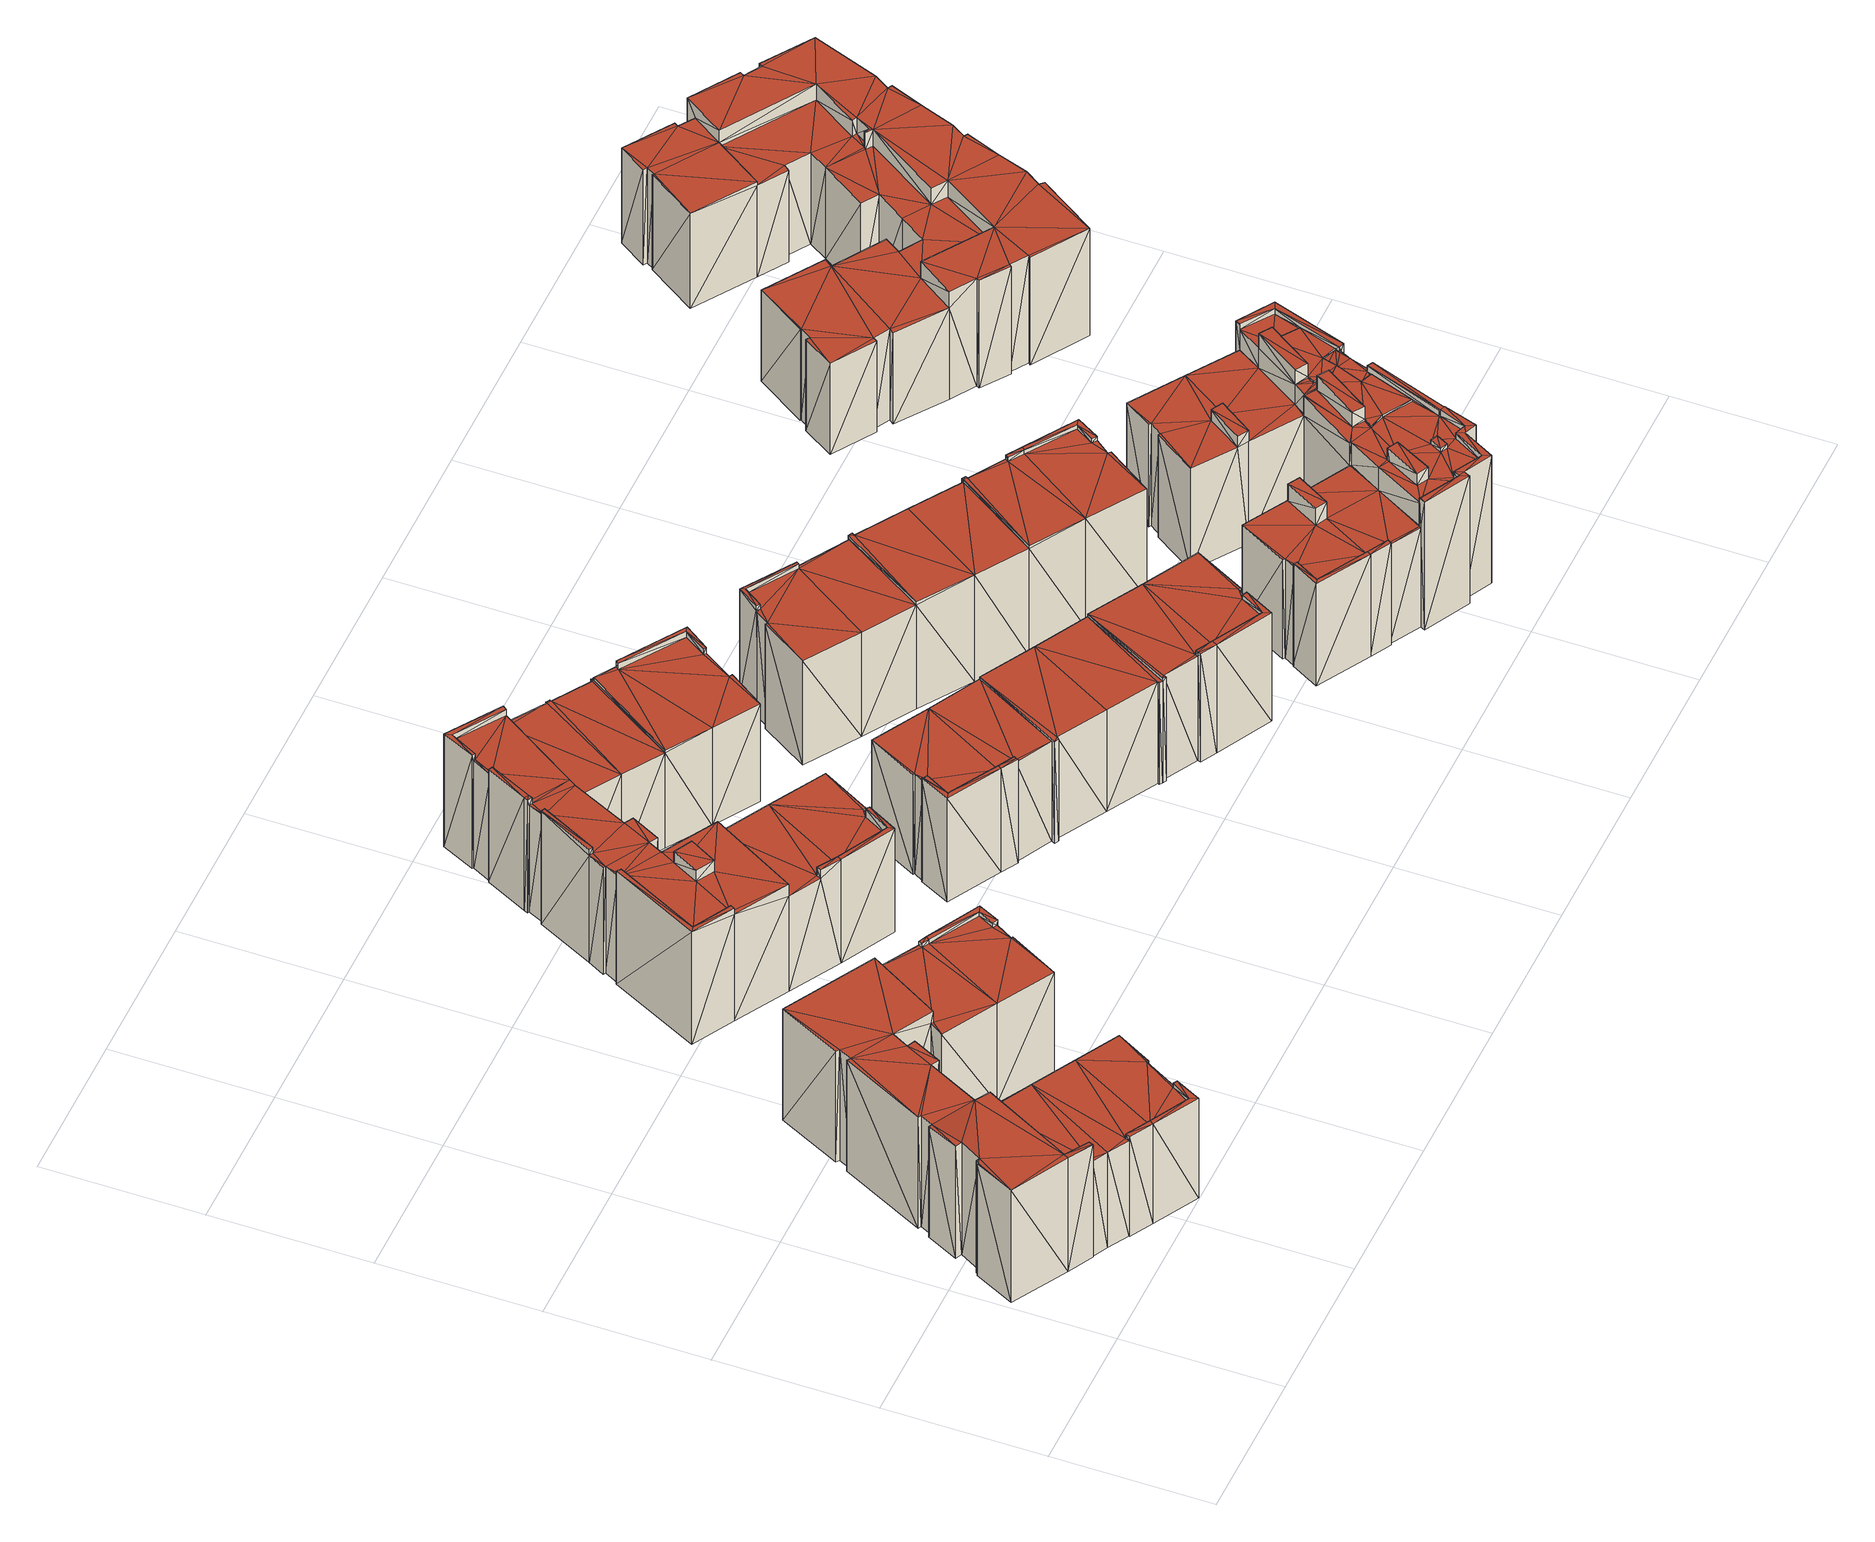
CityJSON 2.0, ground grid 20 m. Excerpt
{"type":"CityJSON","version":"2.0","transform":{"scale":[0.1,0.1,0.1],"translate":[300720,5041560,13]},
"CityObjects":{
"building1":{"type":"Building","geometry":[{"type":"MultiSurface","lod":"2","boundaries":[[[0,1,2]],[[3,4,5]],[[6,7,4]],[[8,4,3]],[[5,9,10]],[[11,12,13]],[[14,15,16]],[[17,18,19]],[[16,15,20]],[[21,17,22]],[[0,2,23]],[[24,25,0]],[[24,0,23]],[[2,26,27]],[[1,28,2]],[[23,27,29]],[[30,28,1]],[[31,32,33]],[[29,27,34]],[[29,34,31]],[[23,2,27]],[[8,6,4]],[[29,31,21]],[[21,31,33]],[[21,33,17]],[[18,35,36]],[[22,37,11]],[[20,22,38]],[[17,35,18]],[[22,17,37]],[[33,35,17]],[[22,11,38]],[[20,39,9]],[[20,38,39]],[[11,37,12]],[[9,39,40]],[[41,42,6]],[[5,16,9]],[[16,20,9]],[[5,10,43]],[[43,10,44]],[[3,5,43]],[[45,46,47]],[[41,6,8]],[[47,41,8]],[[45,47,8]],[[48,42,41]],[[49,50,51]],[[49,52,50]],[[51,53,54]],[[51,50,53]],[[55,56,49]],[[56,52,49]],[[57,58,59]],[[57,59,60]],[[61,62,63]],[[62,64,63]],[[61,65,66]],[[61,66,62]],[[65,67,66]],[[65,68,67]],[[69,70,68]],[[70,67,68]],[[71,72,73]],[[73,72,74]],[[75,60,59]],[[75,59,76]],[[77,36,78]],[[77,18,36]],[[78,35,79]],[[78,36,35]],[[0,80,1]],[[81,80,0]],[[80,56,55]],[[82,80,55]],[[30,1,80]],[[82,30,80]],[[30,83,28]],[[82,83,30]],[[83,84,28]],[[28,84,2]],[[84,85,2]],[[2,85,26]],[[86,0,25]],[[86,81,0]],[[87,86,24]],[[24,86,25]],[[87,23,88]],[[87,24,23]],[[88,29,89]],[[88,23,29]],[[89,29,76]],[[29,21,76]],[[75,76,90]],[[76,21,22]],[[76,22,90]],[[91,92,27]],[[27,92,34]],[[92,93,34]],[[34,93,31]],[[54,91,85]],[[91,26,85]],[[54,53,91]],[[91,27,26]],[[94,33,32]],[[94,95,33]],[[95,79,33]],[[33,79,35]],[[57,96,58]],[[96,94,93]],[[58,96,93]],[[93,32,31]],[[93,94,32]],[[97,19,98]],[[97,17,19]],[[98,18,77]],[[98,19,18]],[[99,43,100]],[[43,44,100]],[[101,44,10]],[[101,100,44]],[[102,38,103]],[[38,11,103]],[[20,90,22]],[[104,90,20]],[[102,105,38]],[[38,105,39]],[[106,107,14]],[[14,107,15]],[[14,16,108]],[[106,14,108]],[[107,20,15]],[[107,104,20]],[[109,40,110]],[[109,9,40]],[[110,39,105]],[[110,40,39]],[[111,108,5]],[[5,108,16]],[[101,10,9]],[[101,9,109]],[[112,7,113]],[[112,4,7]],[[114,70,69]],[[70,3,73]],[[8,3,70]],[[114,8,70]],[[115,8,114]],[[115,45,8]],[[71,73,99]],[[73,43,99]],[[73,3,43]],[[116,63,117]],[[116,117,46]],[[117,63,64]],[[46,117,47]],[[117,118,47]],[[47,118,41]],[[45,116,46]],[[115,116,45]],[[119,120,48]],[[48,120,42]],[[119,41,118]],[[119,48,41]],[[120,121,6]],[[120,6,42]],[[121,113,6]],[[6,113,7]],[[72,111,112]],[[112,111,5]],[[72,112,74]],[[112,5,4]],[[122,37,97]],[[37,17,97]],[[103,13,123]],[[103,11,13]],[[123,12,124]],[[123,13,12]],[[122,124,37]],[[37,124,12]],[[76,59,58]],[[81,88,50]],[[89,76,58]],[[53,92,91]],[[89,92,53]],[[89,58,92]],[[92,58,93]],[[81,56,80]],[[56,50,52]],[[81,50,56]],[[87,88,81]],[[88,89,53]],[[88,53,50]],[[87,81,86]],[[97,77,79]],[[77,78,79]],[[96,60,95]],[[57,60,96]],[[96,95,94]],[[60,79,95]],[[60,97,79]],[[97,98,77]],[[99,100,101]],[[90,102,103]],[[104,102,90]],[[104,105,102]],[[108,104,107]],[[106,108,107]],[[108,109,104]],[[109,110,105]],[[104,109,105]],[[111,109,108]],[[111,101,109]],[[71,111,72]],[[71,99,111]],[[111,99,101]],[[90,122,97]],[[90,103,122]],[[103,123,124]],[[103,124,122]],[[75,90,60]],[[90,97,60]],[[49,51,84]],[[82,55,49]],[[83,49,84]],[[51,54,84]],[[84,54,85]],[[82,49,83]],[[114,69,68]],[[61,114,65]],[[115,114,61]],[[115,61,116]],[[114,68,65]],[[61,63,116]],[[74,112,113]],[[67,73,74]],[[70,73,67]],[[121,74,113]],[[118,121,120]],[[67,74,121]],[[119,118,120]],[[118,66,121]],[[66,67,121]],[[117,64,118]],[[64,66,118]],[[62,66,64]]],"semantics":{"surfaces":[{"type":"GroundSurface"},{"type":"WallSurface"},{"type":"RoofSurface"}],"values":[0,0,0,0,0,0,0,0,0,0,0,0,0,0,0,0,0,0,0,0,0,0,0,0,0,0,0,0,0,0,0,0,0,0,0,0,0,0,0,0,0,0,0,0,0,0,0,1,1,1,1,1,1,1,1,1,1,1,1,1,1,1,1,1,1,1,1,1,1,1,1,1,1,1,1,1,1,1,1,1,1,1,1,1,1,1,1,1,1,1,1,1,1,1,1,1,1,1,1,1,1,1,1,1,1,1,1,1,1,1,1,1,1,1,1,1,1,1,1,1,1,1,1,1,1,1,1,1,1,1,1,1,1,1,1,1,1,1,1,1,1,1,1,1,1,1,1,1,1,1,1,1,1,1,1,1,1,1,1,1,1,1,1,1,1,1,1,1,1,1,1,1,1,1,1,1,1,1,1,1,2,2,2,2,2,2,2,2,2,2,2,2,2,2,2,2,2,2,2,2,2,2,2,2,2,2,2,2,2,2,2,2,2,2,2,2,2,2,2,2,2,2,2,2,2,2,2,2,2,2,2,2,2,2,2,2,2,2,2,2,2,2,2,2,2,2]}}]},
"building2":{"type":"Building","geometry":[{"type":"MultiSurface","lod":"2","boundaries":[[[125,126,127]],[[128,129,130]],[[131,132,133]],[[134,132,131]],[[135,134,131]],[[134,136,132]],[[137,138,139]],[[140,136,134]],[[141,142,140]],[[142,143,140]],[[143,144,140]],[[137,139,145]],[[146,147,143]],[[143,147,144]],[[140,144,136]],[[132,136,137]],[[129,148,149]],[[129,150,148]],[[151,152,150]],[[151,153,152]],[[152,154,155]],[[150,152,156]],[[157,158,125]],[[159,160,157]],[[145,139,161]],[[159,162,160]],[[160,163,157]],[[160,164,163]],[[157,163,158]],[[125,158,126]],[[127,126,165]],[[127,165,154]],[[139,129,128]],[[154,165,166]],[[152,127,154]],[[152,155,156]],[[156,155,167]],[[150,156,148]],[[148,156,168]],[[139,138,129]],[[129,149,169]],[[169,149,170]],[[129,169,130]],[[130,169,171]],[[128,130,172]],[[137,136,138]],[[172,130,173]],[[174,173,175]],[[176,128,177]],[[172,173,174]],[[178,137,145]],[[128,172,177]],[[179,177,180]],[[177,172,180]],[[176,181,128]],[[182,183,181]],[[182,181,176]],[[182,176,179]],[[176,177,179]],[[184,185,163]],[[184,163,164]],[[186,187,188]],[[188,187,165]],[[188,165,126]],[[189,126,158]],[[189,188,126]],[[190,188,189]],[[185,191,192]],[[192,189,158]],[[185,192,163]],[[163,192,158]],[[193,160,162]],[[193,194,160]],[[195,162,159]],[[195,193,162]],[[195,159,196]],[[159,157,196]],[[197,125,127]],[[198,197,199]],[[197,127,199]],[[196,157,197]],[[157,125,197]],[[200,184,201]],[[201,184,164]],[[194,201,160]],[[160,201,164]],[[202,203,204]],[[203,205,204]],[[204,205,206]],[[205,207,206]],[[200,201,208]],[[201,209,208]],[[208,203,202]],[[208,209,203]],[[149,148,210]],[[211,149,210]],[[212,213,214]],[[212,214,215]],[[216,212,217]],[[217,212,215]],[[218,169,219]],[[169,170,219]],[[171,169,218]],[[220,171,218]],[[213,219,211]],[[213,211,214]],[[211,219,170]],[[211,170,149]],[[221,222,223]],[[221,223,183]],[[183,223,224]],[[183,224,181]],[[225,226,227]],[[224,225,227]],[[223,225,224]],[[227,228,150]],[[226,228,227]],[[227,150,129]],[[229,227,129]],[[229,129,138]],[[230,231,144]],[[230,232,231]],[[144,231,136]],[[233,230,144]],[[233,144,147]],[[231,138,136]],[[231,229,138]],[[234,147,146]],[[234,233,147]],[[234,146,235]],[[146,143,235]],[[236,237,238]],[[236,238,141]],[[141,238,142]],[[238,235,143]],[[238,143,142]],[[239,240,241]],[[239,242,240]],[[242,243,244]],[[239,243,242]],[[245,246,243]],[[246,244,243]],[[236,246,245]],[[236,141,246]],[[141,140,246]],[[246,140,247]],[[246,247,248]],[[247,249,248]],[[140,134,247]],[[237,240,238]],[[237,241,240]],[[250,145,251]],[[145,161,251]],[[252,178,145]],[[252,145,250]],[[251,161,253]],[[161,139,253]],[[253,128,181]],[[253,139,128]],[[252,254,137]],[[252,137,178]],[[255,137,254]],[[255,132,137]],[[256,247,134]],[[256,134,135]],[[256,135,257]],[[135,131,257]],[[257,131,258]],[[131,133,258]],[[133,132,255]],[[258,133,255]],[[248,249,232]],[[249,231,232]],[[259,130,171]],[[216,217,259]],[[216,259,220]],[[259,171,220]],[[260,173,259]],[[173,130,259]],[[222,261,262]],[[222,262,223]],[[221,180,263]],[[180,172,174]],[[221,183,180]],[[180,174,263]],[[260,175,173]],[[264,265,260]],[[260,265,175]],[[264,260,266]],[[261,264,262]],[[262,264,266]],[[263,174,265]],[[174,175,265]],[[267,154,166]],[[268,269,267]],[[268,267,270]],[[267,166,270]],[[268,271,269]],[[269,271,272]],[[273,274,271]],[[274,272,271]],[[270,166,187]],[[166,165,187]],[[275,156,276]],[[156,167,276]],[[277,275,278]],[[277,168,275]],[[168,156,275]],[[279,167,155]],[[279,276,167]],[[280,151,228]],[[151,150,228]],[[281,282,152]],[[281,152,153]],[[280,153,151]],[[280,281,153]],[[155,154,267]],[[279,155,267]],[[282,127,152]],[[282,199,127]],[[283,284,285]],[[283,286,284]],[[286,278,275]],[[286,275,284]],[[210,168,277]],[[283,210,277]],[[210,148,168]],[[283,285,210]],[[273,188,274]],[[273,186,188]],[[206,192,191]],[[206,207,192]],[[287,288,289]],[[287,290,288]],[[291,287,292]],[[292,287,289]],[[291,292,293]],[[292,294,293]],[[198,190,197]],[[197,190,189]],[[293,294,290]],[[294,288,290]],[[182,179,183]],[[183,179,180]],[[239,241,237]],[[236,239,237]],[[239,245,243]],[[236,245,239]],[[224,227,229]],[[253,224,229]],[[253,181,224]],[[254,253,229]],[[257,258,249]],[[247,257,249]],[[250,251,253]],[[256,257,247]],[[249,255,231]],[[254,250,253]],[[249,258,255]],[[255,254,231]],[[252,250,254]],[[254,229,231]],[[246,248,244]],[[242,244,240]],[[244,248,232]],[[244,232,230]],[[238,240,235]],[[234,235,233]],[[235,244,230]],[[235,230,233]],[[240,244,235]],[[212,219,213]],[[212,218,219]],[[216,218,212]],[[216,220,218]],[[261,263,265]],[[221,263,261]],[[261,265,264]],[[221,261,222]],[[273,271,186]],[[268,270,271]],[[270,187,271]],[[186,271,187]],[[277,278,286]],[[283,277,286]],[[202,204,185]],[[200,208,202]],[[200,202,184]],[[204,206,191]],[[184,202,185]],[[204,191,185]],[[197,189,207]],[[209,205,203]],[[196,197,207]],[[207,189,192]],[[195,194,193]],[[195,196,194]],[[194,209,201]],[[194,196,209]],[[209,196,205]],[[196,207,205]],[[291,293,287]],[[287,293,290]],[[223,217,225]],[[288,269,272]],[[198,289,190]],[[190,289,274]],[[228,285,284]],[[226,285,228]],[[225,217,215]],[[288,272,274]],[[223,262,266]],[[228,284,282]],[[294,269,288]],[[223,266,217]],[[198,292,289]],[[198,199,292]],[[289,288,274]],[[282,284,279]],[[282,279,269]],[[199,269,294]],[[226,214,285]],[[282,269,199]],[[225,214,226]],[[280,228,282]],[[292,199,294]],[[190,274,188]],[[280,282,281]],[[225,215,214]],[[284,275,279]],[[266,259,217]],[[266,260,259]],[[275,276,279]],[[279,267,269]],[[214,211,285]],[[211,210,285]]],"semantics":{"surfaces":[{"type":"GroundSurface"},{"type":"WallSurface"},{"type":"RoofSurface"}],"values":[0,0,0,0,0,0,0,0,0,0,0,0,0,0,0,0,0,0,0,0,0,0,0,0,0,0,0,0,0,0,0,0,0,0,0,0,0,0,0,0,0,0,0,0,0,0,0,0,0,0,0,0,1,1,1,1,1,1,1,1,1,1,1,1,1,1,1,1,1,1,1,1,1,1,1,1,1,1,1,1,1,1,1,1,1,1,1,1,1,1,1,1,1,1,1,1,1,1,1,1,1,1,1,1,1,1,1,1,1,1,1,1,1,1,1,1,1,1,1,1,1,1,1,1,1,1,1,1,1,1,1,1,1,1,1,1,1,1,1,1,1,1,1,1,1,1,1,1,1,1,1,1,1,1,1,1,1,1,1,1,1,1,1,1,1,1,1,1,1,1,1,1,1,1,1,1,1,1,1,1,1,1,1,1,1,1,1,1,1,1,1,1,1,1,1,1,1,1,1,1,1,1,1,1,1,1,1,1,1,1,1,1,1,1,1,1,1,1,1,1,1,1,1,1,1,1,1,1,1,1,1,1,1,1,1,1,1,1,1,1,1,1,2,2,2,2,2,2,2,2,2,2,2,2,2,2,2,2,2,2,2,2,2,2,2,2,2,2,2,2,2,2,2,2,2,2,2,2,2,2,2,2,2,2,2,2,2,2,2,2,2,2,2,2,2,2,2,2,2,2,2,2,2,2,2,2,2,2,2,2,2,2,2,2,2,2,2,2,2,2,2,2,2,2,2,2,2,2,2,2,2,2,2,2,2,2]}}]},
"building3":{"type":"Building","geometry":[{"type":"MultiSurface","lod":"2","boundaries":[[[295,296,297]],[[298,299,300]],[[301,302,299]],[[296,303,297]],[[296,304,303]],[[304,305,303]],[[303,306,307]],[[295,308,296]],[[309,305,304]],[[302,310,299]],[[311,307,312]],[[302,313,310]],[[312,314,315]],[[301,299,298]],[[316,315,317]],[[314,318,315]],[[312,319,314]],[[297,303,307]],[[297,307,311]],[[310,313,320]],[[311,315,316]],[[321,322,323]],[[316,317,321]],[[316,321,324]],[[311,312,315]],[[324,321,325]],[[326,327,302]],[[324,326,301]],[[321,323,325]],[[324,325,326]],[[301,326,302]],[[328,301,329]],[[328,324,301]],[[330,297,331]],[[330,295,297]],[[301,298,332]],[[329,301,332]],[[333,316,334]],[[333,311,316]],[[334,328,335]],[[316,324,328]],[[334,316,328]],[[331,333,336]],[[297,311,333]],[[331,297,333]],[[337,338,339]],[[339,338,340]],[[338,341,340]],[[340,341,327]],[[340,327,326]],[[342,343,344]],[[342,345,343]],[[337,339,342]],[[339,345,342]],[[346,344,347]],[[347,344,343]],[[346,347,348]],[[347,349,348]],[[348,349,350]],[[349,310,320]],[[349,320,350]],[[351,352,353]],[[352,354,353]],[[355,352,351]],[[355,356,352]],[[353,354,357]],[[354,358,357]],[[357,358,359]],[[358,307,306]],[[358,306,359]],[[336,360,361]],[[336,333,360]],[[362,363,355]],[[363,356,355]],[[364,365,308]],[[308,365,296]],[[330,364,295]],[[295,364,308]],[[365,366,296]],[[296,366,304]],[[341,367,327]],[[327,367,302]],[[367,368,302]],[[302,368,313]],[[350,313,368]],[[350,320,313]],[[369,299,349]],[[299,310,349]],[[332,298,300]],[[332,300,370]],[[369,370,299]],[[299,370,300]],[[371,340,325]],[[325,340,326]],[[372,373,317]],[[317,373,321]],[[374,317,315]],[[374,372,317]],[[375,376,322]],[[322,376,323]],[[373,375,322]],[[373,322,321]],[[335,371,376]],[[371,323,376]],[[335,328,371]],[[371,325,323]],[[374,315,318]],[[374,318,377]],[[360,377,314]],[[314,377,318]],[[378,361,360]],[[319,360,314]],[[378,360,319]],[[358,379,307]],[[307,379,312]],[[380,359,303]],[[303,359,306]],[[381,380,305]],[[305,380,303]],[[379,378,312]],[[312,378,319]],[[366,363,362]],[[382,366,362]],[[309,304,366]],[[382,309,366]],[[382,381,309]],[[309,381,305]],[[350,368,344]],[[338,367,341]],[[348,350,344]],[[337,342,338]],[[367,344,368]],[[338,342,367]],[[346,348,344]],[[342,344,367]],[[371,339,340]],[[329,345,339]],[[328,329,339]],[[345,347,343]],[[332,370,369]],[[328,339,371]],[[329,369,347]],[[369,349,347]],[[329,332,369]],[[329,347,345]],[[360,374,377]],[[334,372,374]],[[334,373,372]],[[333,374,360]],[[333,334,374]],[[334,335,373]],[[373,376,375]],[[335,376,373]],[[365,331,363]],[[363,352,356]],[[330,365,364]],[[330,331,365]],[[365,363,366]],[[331,354,352]],[[379,361,378]],[[331,336,354]],[[336,379,354]],[[336,361,379]],[[354,379,358]],[[363,331,352]],[[381,355,380]],[[382,362,355]],[[351,357,380]],[[380,357,359]],[[351,353,357]],[[355,351,380]],[[382,355,381]]],"semantics":{"surfaces":[{"type":"GroundSurface"},{"type":"WallSurface"},{"type":"RoofSurface"}],"values":[0,0,0,0,0,0,0,0,0,0,0,0,0,0,0,0,0,0,0,0,0,0,0,0,0,0,0,0,0,0,0,1,1,1,1,1,1,1,1,1,1,1,1,1,1,1,1,1,1,1,1,1,1,1,1,1,1,1,1,1,1,1,1,1,1,1,1,1,1,1,1,1,1,1,1,1,1,1,1,1,1,1,1,1,1,1,1,1,1,1,1,1,1,1,1,1,1,1,1,1,1,1,1,1,1,1,1,1,1,1,1,1,1,1,1,1,1,1,1,1,1,1,1,1,1,1,1,2,2,2,2,2,2,2,2,2,2,2,2,2,2,2,2,2,2,2,2,2,2,2,2,2,2,2,2,2,2,2,2,2,2,2,2,2,2,2,2,2,2,2,2,2]}}]},
"building4":{"type":"Building","geometry":[{"type":"MultiSurface","lod":"2","boundaries":[[[383,384,385]],[[386,387,388]],[[389,390,391]],[[390,392,393]],[[394,387,395]],[[385,396,386]],[[397,392,390]],[[389,397,390]],[[389,391,398]],[[389,399,397]],[[400,399,389]],[[401,400,402]],[[401,403,400]],[[404,388,394]],[[403,395,399]],[[403,399,400]],[[405,406,384]],[[407,395,403]],[[394,395,407]],[[404,394,408]],[[384,396,385]],[[388,387,394]],[[386,396,387]],[[384,406,396]],[[409,383,385]],[[410,411,412]],[[410,412,413]],[[414,415,416]],[[414,416,417]],[[411,414,412]],[[412,414,417]],[[418,413,419]],[[418,410,413]],[[420,421,422]],[[420,423,421]],[[424,422,421]],[[424,421,425]],[[420,426,423]],[[423,426,427]],[[426,428,427]],[[426,429,428]],[[430,431,428]],[[430,428,429]],[[432,433,401]],[[401,433,403]],[[432,402,434]],[[432,401,402]],[[435,397,399]],[[435,436,397]],[[436,437,397]],[[397,437,392]],[[438,439,406]],[[406,439,396]],[[439,440,441]],[[439,441,396]],[[396,441,387]],[[441,442,387]],[[387,442,395]],[[442,443,435]],[[442,435,395]],[[395,435,399]],[[444,390,445]],[[444,391,390]],[[446,416,415]],[[398,391,416]],[[446,398,416]],[[416,391,444]],[[445,393,447]],[[445,390,393]],[[447,392,437]],[[447,393,392]],[[418,419,446]],[[419,398,446]],[[419,389,398]],[[448,389,419]],[[448,400,389]],[[449,403,433]],[[449,407,403]],[[450,407,449]],[[450,394,407]],[[404,451,388]],[[452,451,404]],[[453,424,425]],[[453,425,409]],[[409,425,383]],[[425,454,384]],[[425,384,383]],[[405,438,406]],[[455,438,405]],[[455,384,454]],[[455,405,384]],[[456,431,430]],[[385,386,431]],[[456,385,431]],[[453,385,456]],[[453,409,385]],[[386,388,451]],[[431,386,451]],[[452,408,457]],[[452,404,408]],[[458,441,440]],[[457,450,458]],[[458,450,441]],[[408,394,450]],[[457,408,450]],[[448,435,443]],[[434,448,443]],[[402,400,448]],[[434,402,448]],[[436,445,437]],[[448,419,413]],[[413,445,436]],[[417,444,445]],[[445,447,437]],[[448,413,435]],[[417,416,444]],[[413,436,435]],[[413,412,417]],[[413,417,445]],[[411,446,415]],[[418,411,410]],[[411,415,414]],[[418,446,411]],[[426,430,429]],[[456,430,426]],[[453,420,424]],[[453,456,420]],[[420,422,424]],[[420,456,426]],[[452,457,458]],[[428,451,440]],[[451,458,440]],[[431,451,428]],[[455,454,438]],[[452,458,451]],[[427,428,439]],[[428,440,439]],[[454,439,438]],[[423,427,421]],[[421,427,454]],[[425,421,454]],[[454,427,439]],[[432,434,433]],[[433,443,442]],[[450,449,442]],[[449,433,442]],[[450,442,441]],[[433,434,443]]],"semantics":{"surfaces":[{"type":"GroundSurface"},{"type":"WallSurface"},{"type":"RoofSurface"}],"values":[0,0,0,0,0,0,0,0,0,0,0,0,0,0,0,0,0,0,0,0,0,0,0,0,0,1,1,1,1,1,1,1,1,1,1,1,1,1,1,1,1,1,1,1,1,1,1,1,1,1,1,1,1,1,1,1,1,1,1,1,1,1,1,1,1,1,1,1,1,1,1,1,1,1,1,1,1,1,1,1,1,1,1,1,1,1,1,1,1,1,1,1,1,1,1,1,1,1,1,1,1,1,1,1,1,1,1,1,1,2,2,2,2,2,2,2,2,2,2,2,2,2,2,2,2,2,2,2,2,2,2,2,2,2,2,2,2,2,2,2,2,2,2,2,2,2,2,2]}}]},
"building5":{"type":"Building","geometry":[{"type":"MultiSurface","lod":"2","boundaries":[[[459,460,461]],[[462,463,464]],[[465,466,467]],[[461,468,469]],[[468,470,471]],[[471,472,473]],[[461,460,468]],[[471,474,472]],[[465,475,476]],[[469,471,473]],[[467,477,478]],[[466,479,467]],[[478,477,480]],[[469,466,465]],[[481,461,469]],[[465,467,475]],[[467,478,475]],[[476,475,482]],[[483,484,485]],[[469,473,466]],[[481,469,463]],[[468,471,469]],[[486,481,463]],[[487,486,463]],[[488,489,490]],[[464,489,488]],[[483,488,484]],[[483,464,488]],[[485,484,491]],[[492,462,493]],[[487,463,462]],[[462,464,483]],[[492,494,487]],[[492,487,462]],[[495,461,481]],[[496,497,498]],[[498,497,499]],[[500,501,502]],[[501,503,502]],[[504,502,505]],[[502,506,505]],[[502,503,506]],[[507,508,509]],[[508,510,509]],[[507,511,508]],[[512,513,514]],[[497,513,512]],[[497,512,499]],[[513,515,514]],[[514,515,516]],[[517,509,510]],[[517,510,518]],[[519,520,521]],[[519,522,520]],[[523,524,522]],[[524,520,522]],[[524,463,520]],[[463,469,520]],[[525,524,523]],[[525,526,524]],[[527,528,529]],[[527,529,530]],[[527,530,515]],[[530,516,515]],[[528,531,532]],[[528,532,529]],[[533,534,535]],[[534,536,535]],[[531,536,532]],[[531,535,536]],[[537,533,538]],[[537,539,533]],[[539,540,533]],[[533,540,541]],[[533,541,534]],[[538,542,543]],[[537,538,544]],[[538,543,544]],[[544,543,540]],[[543,541,540]],[[520,469,545]],[[469,465,545]],[[545,465,546]],[[465,476,546]],[[547,548,549]],[[548,550,549]],[[549,550,551]],[[550,552,551]],[[553,554,555]],[[553,555,556]],[[557,556,558]],[[557,553,556]],[[557,558,559]],[[558,560,559]],[[559,560,554]],[[560,555,554]],[[561,562,477]],[[561,477,467]],[[563,467,479]],[[563,561,467]],[[564,475,565]],[[475,478,565]],[[566,551,552]],[[567,551,566]],[[565,478,480]],[[567,566,565]],[[567,565,568]],[[565,480,568]],[[480,477,562]],[[568,480,562]],[[546,476,569]],[[476,482,569]],[[564,569,475]],[[475,569,482]],[[570,571,466]],[[570,466,473]],[[547,563,571]],[[571,563,479]],[[547,571,548]],[[571,479,466]],[[572,573,570]],[[570,472,574]],[[570,473,472]],[[572,570,574]],[[575,576,577]],[[576,578,577]],[[579,578,580]],[[579,577,578]],[[581,579,580]],[[581,580,582]],[[581,582,575]],[[582,576,575]],[[583,584,585]],[[583,586,584]],[[587,586,583]],[[587,588,586]],[[589,590,591]],[[589,592,590]],[[593,594,589]],[[594,592,589]],[[595,596,597]],[[596,598,597]],[[521,596,595]],[[519,521,595]],[[599,600,601]],[[599,602,600]],[[603,604,605]],[[603,606,604]],[[607,461,495]],[[607,608,461]],[[593,605,594]],[[594,605,604]],[[609,459,461]],[[609,461,608]],[[609,610,460]],[[609,460,459]],[[610,611,460]],[[460,611,468]],[[591,588,587]],[[591,590,588]],[[611,612,470]],[[611,470,468]],[[601,600,613]],[[601,613,614]],[[613,615,614]],[[616,615,617]],[[616,614,615]],[[599,617,602]],[[599,616,617]],[[612,618,471]],[[612,471,470]],[[618,474,471]],[[618,619,474]],[[619,472,474]],[[619,574,472]],[[620,597,572]],[[584,597,620]],[[597,598,573]],[[585,584,620]],[[597,573,572]],[[607,621,603]],[[607,495,621]],[[495,481,621]],[[621,606,603]],[[517,518,622]],[[517,622,623]],[[622,542,538]],[[623,622,538]],[[624,625,507]],[[507,625,626]],[[507,626,511]],[[626,627,628]],[[628,526,525]],[[627,526,628]],[[505,506,626]],[[505,626,625]],[[506,629,626]],[[629,627,626]],[[630,631,629]],[[630,629,506]],[[632,633,487]],[[487,633,486]],[[633,481,486]],[[633,621,481]],[[634,462,635]],[[462,483,635]],[[635,483,636]],[[483,485,636]],[[524,637,464]],[[524,464,463]],[[637,638,464]],[[638,639,489]],[[640,638,637]],[[464,638,489]],[[640,641,638]],[[642,643,644]],[[642,645,643]],[[644,638,641]],[[644,643,638]],[[484,488,646]],[[647,484,646]],[[636,491,648]],[[636,485,491]],[[647,648,491]],[[647,491,484]],[[646,488,649]],[[488,490,649]],[[649,489,639]],[[649,490,489]],[[642,637,645]],[[642,640,637]],[[650,493,634]],[[650,634,651]],[[493,462,634]],[[652,492,650]],[[492,493,650]],[[653,654,630]],[[630,634,631]],[[630,651,634]],[[654,651,630]],[[653,630,655]],[[652,656,494]],[[652,494,492]],[[656,632,494]],[[656,657,632]],[[494,632,487]],[[632,657,658]],[[653,500,657]],[[653,655,500]],[[500,496,657]],[[655,501,500]],[[496,498,658]],[[496,658,657]],[[504,507,502]],[[504,624,507]],[[513,538,515]],[[527,515,528]],[[497,517,513]],[[500,497,496]],[[515,531,528]],[[500,502,497]],[[515,533,531]],[[502,507,497]],[[531,533,535]],[[497,507,517]],[[515,538,533]],[[517,507,509]],[[513,517,623]],[[513,623,538]],[[544,540,539]],[[537,544,539]],[[557,559,553]],[[559,554,553]],[[547,561,563]],[[547,549,561]],[[568,562,551]],[[567,568,551]],[[549,551,561]],[[561,551,562]],[[581,577,579]],[[581,575,577]],[[599,614,616]],[[599,601,614]],[[587,583,618]],[[619,585,574]],[[585,620,574]],[[620,572,574]],[[618,585,619]],[[612,587,618]],[[618,583,585]],[[611,587,612]],[[611,591,587]],[[589,591,611]],[[610,589,611]],[[609,593,589]],[[609,608,593]],[[607,593,608]],[[603,605,593]],[[609,589,610]],[[607,603,593]],[[498,512,514]],[[622,628,525]],[[518,628,622]],[[508,626,510]],[[510,626,628]],[[518,510,628]],[[511,626,508]],[[632,658,633]],[[498,514,658]],[[658,514,633]],[[498,499,512]],[[604,532,576]],[[532,602,576]],[[578,602,617]],[[580,586,588]],[[536,519,600]],[[523,522,541]],[[529,532,604]],[[584,617,597]],[[578,617,586]],[[595,597,615]],[[543,525,541]],[[532,536,602]],[[536,600,602]],[[604,582,590]],[[519,595,600]],[[590,580,588]],[[613,595,615]],[[606,514,516]],[[576,602,578]],[[633,514,606]],[[604,590,592]],[[536,541,519]],[[580,578,586]],[[617,615,597]],[[606,529,604]],[[590,582,580]],[[604,576,582]],[[534,541,536]],[[586,617,584]],[[606,530,529]],[[606,516,530]],[[525,523,541]],[[633,606,621]],[[594,604,592]],[[600,595,613]],[[622,543,542]],[[622,525,543]],[[541,522,519]],[[504,505,624]],[[505,625,624]],[[642,644,640]],[[644,641,640]],[[629,645,627]],[[627,524,526]],[[627,637,524]],[[627,645,637]],[[635,643,645]],[[631,634,629]],[[629,635,645]],[[635,636,647]],[[636,648,647]],[[635,647,643]],[[634,635,629]],[[646,649,639]],[[643,647,646]],[[643,639,638]],[[643,646,639]],[[655,630,503]],[[655,503,501]],[[630,506,503]],[[652,650,653]],[[650,651,654]],[[653,650,654]],[[652,653,656]],[[653,657,656]],[[596,556,548]],[[555,566,550]],[[555,546,564]],[[596,545,556]],[[520,545,596]],[[596,548,573]],[[560,546,555]],[[550,566,552]],[[556,550,548]],[[556,555,550]],[[555,564,566]],[[546,569,564]],[[573,548,571]],[[545,546,560]],[[545,558,556]],[[596,573,598]],[[521,520,596]],[[573,571,570]],[[564,565,566]],[[545,560,558]]],"semantics":{"surfaces":[{"type":"GroundSurface"},{"type":"WallSurface"},{"type":"RoofSurface"}],"values":[0,0,0,0,0,0,0,0,0,0,0,0,0,0,0,0,0,0,0,0,0,0,0,0,0,0,0,0,0,0,0,0,0,0,0,1,1,1,1,1,1,1,1,1,1,1,1,1,1,1,1,1,1,1,1,1,1,1,1,1,1,1,1,1,1,1,1,1,1,1,1,1,1,1,1,1,1,1,1,1,1,1,1,1,1,1,1,1,1,1,1,1,1,1,1,1,1,1,1,1,1,1,1,1,1,1,1,1,1,1,1,1,1,1,1,1,1,1,1,1,1,1,1,1,1,1,1,1,1,1,1,1,1,1,1,1,1,1,1,1,1,1,1,1,1,1,1,1,1,1,1,1,1,1,1,1,1,1,1,1,1,1,1,1,1,1,1,1,1,1,1,1,1,1,1,1,1,1,1,1,1,1,1,1,1,1,1,1,1,1,1,1,1,1,1,1,1,1,1,1,1,1,1,1,1,1,1,1,1,1,1,1,1,1,1,1,1,1,1,1,1,1,1,1,1,1,1,1,1,1,1,1,1,1,1,1,1,1,1,1,1,1,1,1,1,1,1,1,1,1,1,1,1,1,1,2,2,2,2,2,2,2,2,2,2,2,2,2,2,2,2,2,2,2,2,2,2,2,2,2,2,2,2,2,2,2,2,2,2,2,2,2,2,2,2,2,2,2,2,2,2,2,2,2,2,2,2,2,2,2,2,2,2,2,2,2,2,2,2,2,2,2,2,2,2,2,2,2,2,2,2,2,2,2,2,2,2,2,2,2,2,2,2,2,2,2,2,2,2,2,2,2,2,2,2,2,2,2,2,2,2,2,2,2,2,2,2,2,2,2,2,2,2,2,2,2,2,2,2,2,2,2,2,2,2,2,2,2,2,2,2,2,2,2,2,2]}}]},
"building6":{"type":"Building","geometry":[{"type":"MultiSurface","lod":"2","boundaries":[[[659,660,661]],[[661,662,663]],[[659,661,664]],[[665,660,666]],[[667,668,669]],[[670,671,672]],[[668,673,674]],[[675,676,677]],[[663,671,670]],[[678,679,680]],[[678,670,679]],[[681,678,680]],[[680,679,682]],[[683,659,684]],[[685,686,687]],[[664,663,678]],[[678,663,670]],[[664,661,663]],[[665,685,660]],[[687,669,688]],[[659,664,684]],[[666,660,659]],[[689,665,666]],[[686,669,687]],[[689,666,690]],[[685,687,660]],[[691,686,685]],[[686,667,669]],[[692,693,694]],[[695,696,697]],[[692,697,693]],[[698,673,668]],[[693,699,694]],[[696,700,697]],[[692,694,676]],[[701,696,695]],[[693,702,699]],[[668,674,669]],[[695,697,692]],[[703,695,692]],[[673,692,674]],[[704,705,706]],[[707,708,709]],[[676,709,677]],[[677,710,711]],[[704,706,712]],[[713,677,711]],[[676,707,709]],[[712,706,714]],[[704,712,710]],[[677,704,710]],[[711,710,715]],[[677,709,704]],[[676,694,707]],[[673,703,692]],[[716,676,675]],[[716,717,676]],[[716,675,718]],[[675,677,718]],[[709,708,719]],[[720,709,719]],[[721,719,708]],[[721,708,707]],[[722,723,721]],[[722,721,694]],[[694,721,707]],[[720,724,704]],[[720,704,709]],[[725,712,714]],[[725,714,726]],[[726,714,727]],[[714,706,727]],[[728,727,706]],[[728,706,705]],[[724,705,704]],[[724,728,705]],[[710,712,725]],[[729,710,725]],[[730,718,713]],[[713,718,677]],[[730,713,731]],[[713,711,731]],[[731,711,732]],[[711,715,732]],[[729,732,710]],[[710,732,715]],[[733,692,717]],[[692,676,717]],[[734,669,735]],[[669,674,735]],[[674,692,733]],[[735,674,733]],[[736,687,737]],[[687,688,737]],[[738,660,736]],[[660,687,736]],[[734,737,688]],[[734,688,669]],[[739,740,663]],[[739,663,662]],[[741,742,740]],[[740,742,671]],[[740,671,663]],[[743,739,661]],[[661,739,662]],[[738,743,660]],[[660,743,661]],[[744,741,740]],[[745,741,744]],[[746,747,748]],[[747,749,748]],[[749,750,751]],[[748,749,751]],[[752,753,754]],[[753,755,754]],[[756,754,757]],[[757,754,755]],[[758,759,665]],[[758,665,689]],[[756,757,746]],[[757,747,746]],[[760,761,686]],[[760,686,691]],[[761,667,686]],[[761,762,667]],[[760,691,763]],[[691,685,763]],[[762,764,668]],[[762,668,667]],[[765,766,673]],[[765,673,698]],[[766,703,673]],[[766,767,703]],[[765,698,764]],[[698,668,764]],[[768,769,770]],[[768,770,771]],[[772,771,770]],[[772,770,773]],[[774,775,723]],[[775,721,723]],[[767,695,703]],[[767,776,695]],[[777,696,701]],[[777,778,696]],[[777,695,776]],[[777,701,695]],[[779,700,780]],[[779,697,700]],[[778,780,700]],[[778,700,696]],[[781,782,699]],[[781,699,702]],[[783,781,693]],[[693,781,702]],[[722,694,782]],[[694,699,782]],[[784,775,774]],[[784,785,775]],[[779,783,693]],[[779,693,697]],[[772,773,784]],[[773,785,784]],[[768,751,750]],[[768,750,769]],[[758,689,786]],[[689,690,786]],[[690,666,787]],[[786,690,787]],[[752,788,745]],[[752,745,753]],[[753,745,744]],[[787,666,789]],[[666,659,789]],[[759,685,665]],[[759,763,685]],[[670,672,790]],[[791,670,790]],[[790,672,742]],[[672,671,742]],[[680,682,792]],[[793,680,792]],[[794,682,679]],[[794,792,682]],[[795,664,796]],[[664,678,796]],[[794,679,791]],[[679,670,791]],[[797,678,681]],[[797,796,678]],[[797,681,793]],[[681,680,793]],[[798,684,795]],[[795,745,788]],[[798,795,788]],[[684,664,795]],[[799,789,659]],[[799,659,683]],[[799,683,798]],[[683,684,798]],[[750,736,734]],[[743,740,739]],[[755,736,749]],[[769,734,770]],[[757,755,749]],[[769,750,734]],[[757,749,747]],[[755,738,736]],[[753,738,755]],[[744,740,743]],[[738,744,743]],[[753,744,738]],[[749,736,750]],[[736,737,734]],[[770,733,785]],[[773,770,785]],[[770,735,733]],[[724,725,727]],[[716,718,717]],[[731,732,729]],[[730,731,718]],[[718,731,729]],[[724,729,725]],[[724,727,728]],[[725,726,727]],[[718,724,720]],[[770,734,735]],[[775,718,720]],[[718,729,724]],[[721,720,719]],[[733,717,775]],[[775,720,721]],[[717,718,775]],[[785,733,775]],[[791,790,742]],[[745,794,791]],[[745,791,741]],[[741,791,742]],[[793,792,794]],[[796,793,794]],[[795,796,745]],[[797,793,796]],[[796,794,745]],[[783,782,781]],[[783,722,782]],[[774,723,722]],[[778,779,780]],[[784,774,722]],[[778,784,779]],[[777,776,778]],[[784,783,779]],[[776,784,778]],[[766,772,767]],[[765,764,766]],[[763,756,768]],[[762,768,772]],[[760,763,761]],[[759,752,756]],[[759,756,763]],[[784,722,783]],[[758,752,759]],[[767,772,784]],[[758,786,787]],[[767,784,776]],[[758,787,752]],[[799,798,789]],[[787,789,752]],[[768,771,772]],[[789,798,788]],[[752,789,788]],[[763,768,761]],[[764,772,766]],[[752,754,756]],[[761,768,762]],[[756,746,768]],[[746,748,751]],[[768,746,751]],[[762,772,764]]],"semantics":{"surfaces":[{"type":"GroundSurface"},{"type":"WallSurface"},{"type":"RoofSurface"}],"values":[0,0,0,0,0,0,0,0,0,0,0,0,0,0,0,0,0,0,0,0,0,0,0,0,0,0,0,0,0,0,0,0,0,0,0,0,0,0,0,0,0,0,0,0,0,0,0,0,0,0,0,0,0,0,0,1,1,1,1,1,1,1,1,1,1,1,1,1,1,1,1,1,1,1,1,1,1,1,1,1,1,1,1,1,1,1,1,1,1,1,1,1,1,1,1,1,1,1,1,1,1,1,1,1,1,1,1,1,1,1,1,1,1,1,1,1,1,1,1,1,1,1,1,1,1,1,1,1,1,1,1,1,1,1,1,1,1,1,1,1,1,1,1,1,1,1,1,1,1,1,1,1,1,1,1,1,1,1,1,1,1,1,1,1,1,1,1,1,1,1,1,1,1,1,1,1,1,1,1,1,1,1,1,1,1,1,1,1,1,1,1,1,1,1,1,1,1,1,1,1,2,2,2,2,2,2,2,2,2,2,2,2,2,2,2,2,2,2,2,2,2,2,2,2,2,2,2,2,2,2,2,2,2,2,2,2,2,2,2,2,2,2,2,2,2,2,2,2,2,2,2,2,2,2,2,2,2,2,2,2,2,2,2,2,2,2,2,2,2,2,2,2,2,2,2,2,2,2]}}]}
},
"vertices":[
[277,78,9],[253,35,9],[183,32,9],[292,407,9],[236,318,9],[189,343,9],[293,262,9],[225,300,9],[355,372,9],[136,372,9],[144,388,9],[74,250,9],[50,212,9],[70,252,9],[188,317,9],[170,281,9],[178,322,9],[43,181,9],[36,179,9],[38,183,9],[160,286,9],[145,210,9],[127,221,9],[250,152,9],[304,122,9],[279,77,9],[154,48,9],[155,49,9],[239,1,9],[196,182,9],[255,33,9],[110,74,9],[109,73,9],[78,90,9],[129,64,9],[9,129,9],[34,180,9],[58,208,9],[82,266,9],[78,268,9],[132,375,9],[394,287,9],[362,223,9],[179,470,9],[140,391,9],[422,336,9],[409,309,9],[407,309,9],[396,286,9],[235,11,162],[187,37,155],[187,37,162],[235,11,155],[157,54,155],[157,54,162],[251,36,162],[251,36,155],[112,79,181],[112,79,155],[82,96,155],[82,96,183],[413,333,168],[413,333,162],[402,312,168],[402,312,162],[352,367,168],[352,367,162],[343,372,162],[343,372,168],[345,377,168],[345,377,162],[292,407,179],[239,316,179],[292,407,162],[239,316,162],[145,210,179],[145,210,155],[36,179,180],[34,180,180],[9,129,181],[253,35,155],[277,78,155],[255,33,162],[239,1,162],[183,32,162],[154,48,162],[279,77,155],[304,122,155],[250,152,155],[196,182,155],[127,221,179],[155,49,155],[129,64,155],[110,74,155],[109,73,181],[78,90,183],[110,74,181],[43,181,180],[38,183,180],[179,470,180],[140,391,179],[144,388,179],[82,266,179],[74,250,179],[160,286,179],[78,268,179],[188,317,179],[170,281,179],[178,322,179],[136,372,179],[132,375,179],[189,343,179],[236,318,162],[225,300,162],[355,372,168],[422,336,168],[409,309,168],[407,309,162],[394,287,162],[396,286,162],[362,223,162],[293,262,162],[58,208,181],[70,252,179],[50,212,181],
[427,649,13],[299,577,13],[359,688,13],[497,932,13],[420,815,13],[400,908,13],[599,869,13],[596,867,13],[598,870,13],[600,864,13],[602,867,13],[522,750,13],[550,897,13],[472,782,13],[545,900,13],[623,850,13],[702,798,13],[680,766,13],[656,729,13],[574,716,13],[549,900,13],[660,727,13],[629,681,13],[363,830,13],[372,850,13],[386,743,13],[397,737,13],[368,706,13],[378,700,13],[306,718,13],[315,736,13],[324,759,13],[490,614,13],[365,539,13],[559,575,13],[522,515,13],[546,902,13],[525,513,13],[428,503,13],[495,467,13],[247,606,13],[304,719,13],[312,738,13],[360,831,13],[372,856,13],[370,851,13],[399,909,13],[495,933,13],[413,933,13],[432,976,13],[412,934,13],[500,934,13],[497,937,13],[551,899,13],[497,937,177],[495,933,177],[497,932,159],[500,934,177],[497,932,177],[495,467,172],[428,503,172],[299,577,186],[247,606,186],[299,577,177],[365,539,159],[365,539,177],[404,517,172],[404,517,159],[525,513,159],[522,515,159],[559,575,159],[490,614,159],[427,649,159],[427,649,177],[359,688,177],[516,505,172],[516,505,159],[494,475,172],[494,475,159],[431,508,172],[431,508,159],[407,523,172],[407,523,159],[512,508,172],[512,508,159],[363,830,177],[372,850,177],[378,853,186],[376,848,186],[376,848,177],[378,853,177],[404,907,186],[404,907,177],[372,856,186],[370,851,186],[399,909,186],[497,932,186],[493,927,186],[493,927,177],[493,927,159],[426,824,177],[420,815,177],[420,815,159],[386,743,177],[472,782,159],[574,716,163],[522,750,159],[522,750,163],[629,681,163],[660,727,163],[656,729,163],[702,798,172],[680,766,172],[680,766,163],[695,796,172],[677,768,163],[677,768,172],[695,796,163],[620,846,172],[620,846,163],[623,850,172],[623,850,163],[600,864,159],[598,866,163],[598,866,159],[549,900,159],[546,902,159],[551,899,159],[545,900,159],[550,897,159],[596,867,159],[602,867,159],[599,869,159],[598,870,159],[400,908,177],[413,933,177],[434,967,186],[434,967,177],[432,976,186],[416,932,186],[412,934,186],[416,932,177],[306,718,177],[309,715,186],[309,715,177],[304,719,186],[255,608,186],[255,608,177],[302,582,186],[302,582,177],[324,759,177],[312,738,177],[360,831,186],[324,759,186],[315,736,177],[397,737,177],[378,700,177],[368,706,177],[365,829,186],[329,757,177],[365,829,177],[329,757,186],[353,623,194],[331,635,177],[353,623,177],[331,635,194],[372,657,194],[372,657,177],[349,669,194],[349,669,177],
[1019,321,16],[983,259,16],[950,359,16],[617,544,16],[586,480,16],[584,481,16],[687,505,16],[624,393,16],[887,245,16],[975,247,16],[956,208,16],[867,256,16],[868,260,16],[985,257,16],[976,246,16],[578,467,16],[884,397,16],[826,283,16],[558,430,16],[821,282,16],[818,287,16],[818,433,16],[756,322,16],[817,285,16],[825,280,16],[577,468,16],[696,356,16],[693,353,16],[688,356,16],[751,471,16],[690,360,16],[645,384,16],[644,381,16],[751,471,169],[687,505,169],[1019,321,176],[950,359,176],[617,544,169],[884,397,172],[818,433,172],[751,471,172],[884,397,176],[647,387,175],[645,384,175],[647,387,169],[645,384,169],[644,381,175],[627,398,175],[566,433,169],[566,433,175],[627,398,169],[583,464,175],[583,464,169],[578,467,175],[578,467,169],[577,468,175],[891,252,182],[891,252,176],[870,263,182],[870,263,176],[953,218,182],[953,218,176],[868,260,182],[868,260,176],[867,256,182],[821,282,172],[821,282,176],[970,249,182],[970,249,176],[985,257,176],[983,259,176],[975,247,176],[624,393,175],[558,430,175],[586,480,169],[584,481,169],[690,360,169],[756,322,172],[696,356,172],[818,287,172],[693,353,172],[688,356,172],[817,285,172],[825,280,176],[826,283,176],[887,245,182],[956,208,182],[976,246,182],
[1126,485,23],[1112,467,23],[1079,555,23],[1061,567,23],[944,491,23],[1017,594,23],[825,718,23],[731,714,23],[742,731,23],[690,656,23],[728,716,23],[1013,598,23],[883,531,23],[1008,450,23],[756,613,23],[762,760,23],[819,574,23],[886,681,23],[893,680,23],[888,683,23],[891,677,23],[1019,597,23],[1115,464,23],[1076,406,23],[952,638,23],[1014,600,23],[1143,514,23],[823,715,190],[764,754,190],[764,754,183],[823,715,183],[748,730,190],[744,733,190],[744,733,183],[748,730,183],[825,718,190],[825,718,183],[1134,512,197],[1120,489,191],[1120,489,197],[1134,512,191],[1126,485,197],[1126,485,191],[1076,551,197],[1076,551,191],[1058,563,191],[1058,563,197],[1061,567,197],[1061,567,191],[893,680,187],[891,677,187],[888,683,187],[819,574,183],[756,613,183],[690,656,183],[1076,406,191],[1008,450,191],[944,491,191],[944,491,187],[883,531,187],[819,574,187],[742,731,183],[731,714,183],[762,760,190],[728,716,183],[886,681,183],[952,638,187],[1013,598,187],[1017,594,191],[1019,597,191],[1143,514,197],[1112,467,191],[1115,464,191],[1079,555,197],[1014,600,191],[1013,598,191],
[1288,139,29],[1274,96,29],[1287,139,29],[1321,396,29],[1253,292,29],[1192,332,29],[1143,251,29],[1105,129,29],[1079,141,29],[1258,102,29],[1204,217,29],[1236,62,29],[1201,80,29],[1140,102,29],[1143,108,29],[1197,72,29],[1041,227,29],[1073,291,29],[1013,179,29],[1033,213,29],[1104,127,29],[1033,214,29],[1318,240,29],[1039,229,29],[1262,436,29],[1178,442,29],[1197,479,29],[1327,267,29],[1332,280,29],[1167,427,29],[1129,375,29],[1164,428,29],[1175,444,29],[1369,374,29],[1325,402,29],[1337,279,29],[1322,238,29],[1332,287,219],[1313,294,219],[1332,287,217],[1313,294,217],[1348,335,219],[1348,335,217],[1318,356,219],[1318,356,217],[1318,356,239],[1303,366,239],[1303,366,217],[1280,298,219],[1277,293,217],[1275,289,219],[1275,289,217],[1280,298,217],[1311,286,217],[1308,275,219],[1308,275,216],[1295,241,219],[1295,241,216],[1285,284,219],[1285,284,216],[1205,216,216],[1204,217,181],[1205,216,181],[1204,217,216],[1253,292,216],[1253,292,186],[1254,291,216],[1254,291,186],[1310,235,219],[1290,178,219],[1290,178,216],[1310,235,216],[1255,199,219],[1255,199,216],[1242,215,219],[1242,215,216],[1234,204,219],[1234,204,216],[1280,273,238],[1280,273,219],[1242,215,238],[1228,224,238],[1228,224,216],[1280,273,216],[1267,282,216],[1267,282,238],[1143,251,181],[1073,291,181],[1107,132,186],[1107,132,181],[1082,146,186],[1082,146,181],[1020,181,186],[1020,181,181],[1117,209,207],[1103,216,207],[1103,216,181],[1117,209,181],[1141,251,207],[1141,251,181],[1127,259,207],[1127,259,181],[1079,141,186],[1013,179,186],[1104,127,186],[1041,227,181],[1033,213,181],[1037,211,181],[1037,211,186],[1033,214,186],[1039,229,181],[1143,108,181],[1105,129,181],[1144,110,225],[1144,110,181],[1140,102,225],[1236,134,222],[1236,134,216],[1228,119,222],[1228,119,216],[1237,115,222],[1237,115,216],[1245,130,222],[1245,130,216],[1197,91,225],[1193,83,216],[1193,83,225],[1197,91,216],[1232,72,225],[1232,72,216],[1268,107,225],[1254,112,216],[1254,112,225],[1268,107,216],[1281,141,225],[1281,141,216],[1180,173,216],[1180,173,181],[1145,109,216],[1145,109,181],[1208,162,234],[1195,169,216],[1195,169,234],[1208,162,216],[1315,242,225],[1280,142,216],[1280,142,225],[1315,242,216],[1322,238,225],[1287,139,225],[1288,139,225],[1274,96,225],[1258,102,225],[1236,62,225],[1193,166,216],[1170,123,234],[1170,123,216],[1184,116,234],[1184,116,216],[1201,80,225],[1197,72,225],[1145,109,225],[1318,240,216],[1281,276,216],[1281,276,219],[1280,298,239],[1265,307,239],[1265,307,217],[1265,307,186],[1254,292,217],[1303,366,186],[1322,396,217],[1322,396,186],[1332,280,217],[1327,267,216],[1321,396,186],[1262,436,186],[1197,479,186],[1192,332,186],[1179,340,186],[1129,375,186],[1192,332,203],[1179,340,203],[1221,375,203],[1207,383,186],[1207,383,203],[1221,375,186],[1167,427,186],[1178,442,186],[1175,444,186],[1164,428,186],[1325,402,225],[1321,396,225],[1369,374,225],[1359,370,225],[1322,396,225],[1359,370,217],[1337,279,225],[1330,281,225],[1330,281,217],
[1512,1063,23],[1451,958,23],[1422,977,23],[1416,970,23],[1381,993,23],[1448,1094,23],[1566,928,23],[1533,1050,23],[1527,821,23],[1516,803,23],[1419,864,23],[1349,1103,23],[1307,1042,23],[1348,1104,23],[1503,756,23],[1394,826,23],[1357,830,23],[1344,810,23],[1295,870,23],[1429,1107,23],[1355,1113,23],[1374,1151,23],[1432,1112,23],[1351,1116,23],[1515,1068,23],[1456,1107,23],[1554,909,23],[1543,865,23],[1436,934,23],[1398,877,23],[1597,1013,23],[1536,1054,23],[1559,906,23],[1372,793,23],[1348,680,23],[1314,705,23],[1477,698,23],[1434,620,23],[1369,666,23],[1520,800,23],[1312,701,23],[1367,663,23],[1482,693,23],[1346,677,23],[1490,718,23],[1208,784,23],[1205,779,23],[1153,813,23],[1283,725,23],[1224,767,23],[1228,773,23],[1191,863,23],[1231,927,23],[1182,849,23],[1302,880,23],[1178,852,23],[1190,864,23],[1357,830,163],[1344,810,163],[1295,870,163],[1224,767,163],[1228,773,163],[1283,725,163],[1314,705,188],[1283,725,188],[1208,784,163],[1182,849,163],[1178,852,163],[1153,813,163],[1205,779,163],[1191,863,163],[1302,880,163],[1231,927,163],[1190,864,163],[1372,793,163],[1419,864,163],[1394,826,163],[1436,934,163],[1398,877,163],[1451,958,163],[1416,970,163],[1381,993,163],[1381,993,169],[1307,1042,169],[1422,977,163],[1422,1055,163],[1422,1055,169],[1486,904,188],[1486,904,163],[1481,907,188],[1481,907,163],[1479,905,163],[1479,905,188],[1530,984,188],[1530,984,163],[1492,926,188],[1492,926,163],[1498,923,188],[1498,923,163],[1597,1013,188],[1566,928,188],[1559,906,188],[1543,865,188],[1527,821,188],[1554,909,188],[1516,803,188],[1520,800,188],[1503,756,188],[1490,718,188],[1487,899,188],[1487,899,163],[1426,805,163],[1426,805,188],[1444,793,188],[1444,793,163],[1315,772,188],[1315,772,163],[1477,698,188],[1482,693,188],[1434,620,188],[1369,666,188],[1367,663,188],[1346,677,188],[1312,701,188],[1348,680,188],[1396,718,188],[1396,718,163],[1536,1054,188],[1533,1050,188],[1422,1055,188],[1512,1063,188],[1348,1104,169],[1349,1103,169],[1351,1116,169],[1374,1151,169],[1355,1113,169],[1448,1094,169],[1429,1107,169],[1432,1112,169],[1456,1107,188],[1515,1068,188]
]}
